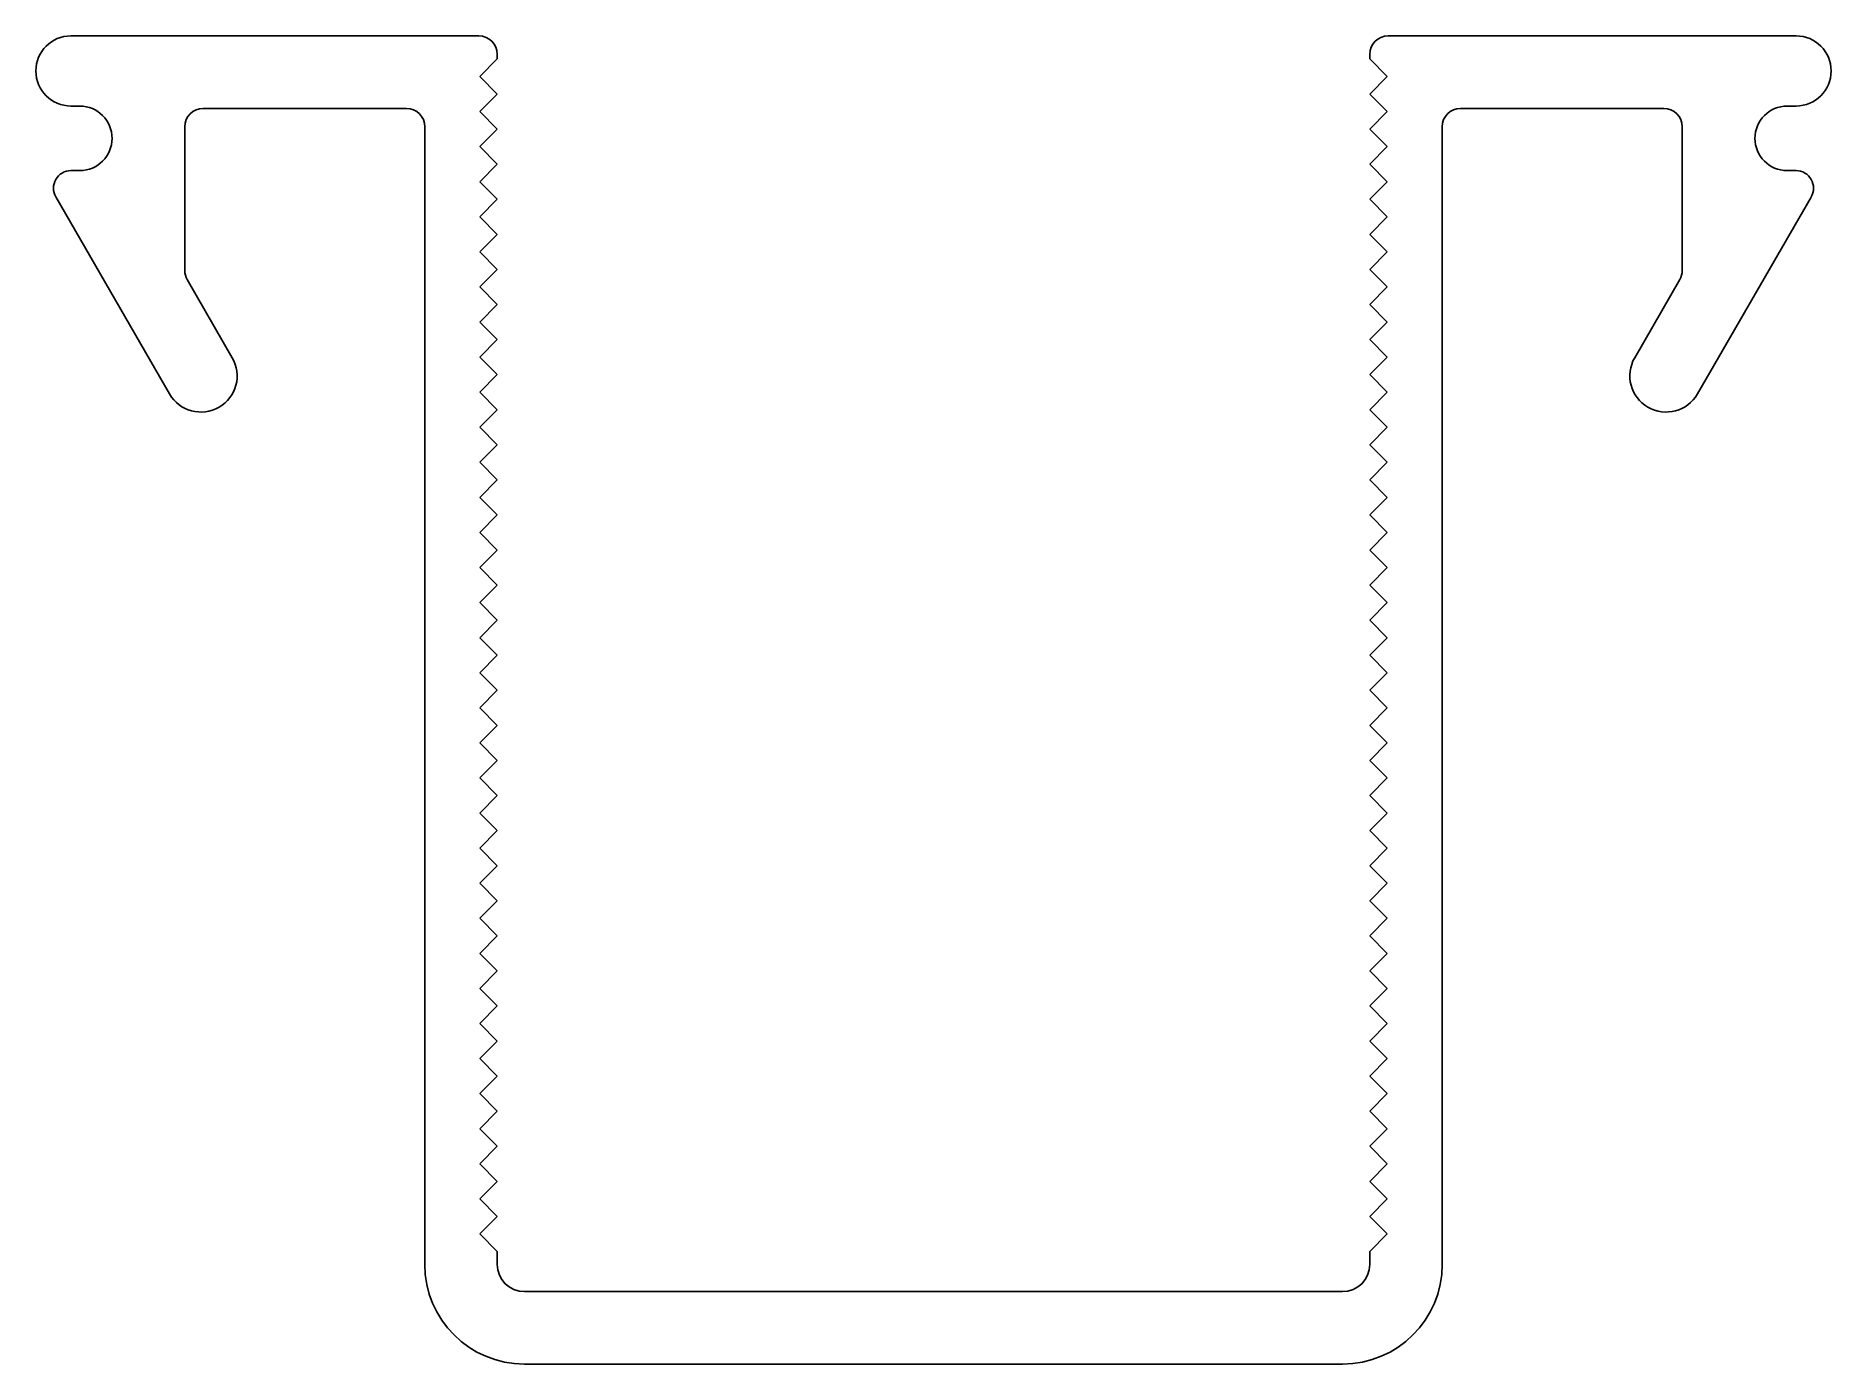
# Model space of a CAD drawing. Extents: x -19.1 to 19.8, y 4.7 to 33.5.
import ezdxf

# ---------------------------------------------------------------- set-up
doc = ezdxf.new("R2010")
doc.units = 0
doc.layers.get('0').update_dxf_attribs({"linetype": 'CONTINUOUS'})

msp = doc.modelspace()

# ---------------------------------------------------------------- linework, layer by layer
for p, q in [((-18.344, 33.502), (-9.509, 33.502)), ((10.191, 33.502), (19.026, 33.502)), ((-9.109, 33.102), (-9.109, 33.002)), ((9.791, 33.002), (9.791, 33.102)), ((-9.109, 33.002), (-9.489, 32.622)), ((10.171, 32.622), (9.791, 33.002)), ((-9.489, 32.622), (-9.109, 32.242)), ((9.791, 32.242), (10.171, 32.622)), ((-18.154, 31.982), (-18.344, 31.982)), ((-11.079, 31.932), (-15.479, 31.932)), ((-9.109, 32.242), (-9.489, 31.862)), ((10.171, 31.862), (9.791, 32.242)), ((16.161, 31.932), (11.761, 31.932)), ((19.026, 31.982), (18.836, 31.982)), ((-15.879, 31.532), (-15.879, 28.42)), ((-10.679, 6.882), (-10.679, 31.532)), ((-9.489, 31.862), (-9.109, 31.482)), ((9.791, 31.482), (10.171, 31.862)), ((11.361, 31.532), (11.361, 6.882)), ((16.561, 28.42), (16.561, 31.532)), ((-9.109, 31.482), (-9.489, 31.102)), ((10.171, 31.102), (9.791, 31.482)), ((-9.489, 31.102), (-9.109, 30.722)), ((9.791, 30.722), (10.171, 31.102)), ((-18.344, 30.582), (-18.154, 30.582)), ((-9.109, 30.722), (-9.489, 30.342)), ((-9.489, 30.342), (-9.109, 29.962)), ((10.171, 30.342), (9.791, 30.722)), ((9.791, 29.962), (10.171, 30.342)), ((18.836, 30.582), (19.026, 30.582)), ((-16.209, 25.744), (-18.673, 30.012)), ((-9.109, 29.962), (-9.489, 29.582)), ((10.171, 29.582), (9.791, 29.962)), ((19.355, 30.011), (16.891, 25.744)), ((-9.489, 29.582), (-9.109, 29.202)), ((9.791, 29.202), (10.171, 29.582)), ((-9.109, 29.202), (-9.489, 28.822)), ((10.171, 28.822), (9.791, 29.202)), ((-9.489, 28.822), (-9.109, 28.442)), ((9.791, 28.442), (10.171, 28.822)), ((-9.109, 28.442), (-9.489, 28.062)), ((10.171, 28.062), (9.791, 28.442)), ((-15.825, 28.22), (-14.85, 26.529)), ((-9.489, 28.062), (-9.109, 27.682)), ((9.791, 27.682), (10.171, 28.062)), ((15.532, 26.529), (16.507, 28.22)), ((-9.109, 27.682), (-9.489, 27.302)), ((10.171, 27.302), (9.791, 27.682)), ((-9.489, 27.302), (-9.109, 26.922)), ((9.791, 26.922), (10.171, 27.302)), ((-9.109, 26.922), (-9.489, 26.542)), ((10.171, 26.542), (9.791, 26.922)), ((-9.489, 26.542), (-9.109, 26.162)), ((9.791, 26.162), (10.171, 26.542)), ((-9.109, 26.162), (-9.489, 25.782)), ((10.171, 25.782), (9.791, 26.162)), ((-9.489, 25.782), (-9.109, 25.402)), ((9.791, 25.402), (10.171, 25.782)), ((-9.109, 25.402), (-9.489, 25.022)), ((10.171, 25.022), (9.791, 25.402)), ((-9.489, 25.022), (-9.109, 24.642)), ((9.791, 24.642), (10.171, 25.022)), ((-9.109, 24.642), (-9.489, 24.262)), ((10.171, 24.262), (9.791, 24.642)), ((-9.489, 24.262), (-9.109, 23.882)), ((9.791, 23.882), (10.171, 24.262)), ((-9.109, 23.882), (-9.489, 23.502)), ((10.171, 23.502), (9.791, 23.882)), ((-9.489, 23.502), (-9.109, 23.122)), ((9.791, 23.122), (10.171, 23.502)), ((-9.109, 23.122), (-9.489, 22.742)), ((10.171, 22.742), (9.791, 23.122)), ((-9.489, 22.742), (-9.109, 22.362)), ((9.791, 22.362), (10.171, 22.742)), ((-9.109, 22.362), (-9.489, 21.982)), ((10.171, 21.982), (9.791, 22.362)), ((-9.489, 21.982), (-9.109, 21.602)), ((9.791, 21.602), (10.171, 21.982)), ((-9.109, 21.602), (-9.489, 21.222)), ((10.171, 21.222), (9.791, 21.602)), ((-9.489, 21.222), (-9.109, 20.842)), ((9.791, 20.842), (10.171, 21.222)), ((-9.109, 20.842), (-9.489, 20.462)), ((10.171, 20.462), (9.791, 20.842)), ((-9.489, 20.462), (-9.109, 20.082)), ((9.791, 20.082), (10.171, 20.462)), ((-9.109, 20.082), (-9.489, 19.702)), ((10.171, 19.702), (9.791, 20.082)), ((-9.489, 19.702), (-9.109, 19.322)), ((9.791, 19.322), (10.171, 19.702)), ((-9.109, 19.322), (-9.489, 18.942)), ((10.171, 18.942), (9.791, 19.322)), ((-9.489, 18.942), (-9.109, 18.562)), ((9.791, 18.562), (10.171, 18.942)), ((-9.109, 18.562), (-9.489, 18.182)), ((10.171, 18.182), (9.791, 18.562)), ((-9.489, 18.182), (-9.109, 17.802)), ((9.791, 17.802), (10.171, 18.182)), ((-9.109, 17.802), (-9.489, 17.422)), ((10.171, 17.422), (9.791, 17.802)), ((-9.489, 17.422), (-9.109, 17.042)), ((9.791, 17.042), (10.171, 17.422)), ((-9.109, 17.042), (-9.489, 16.662)), ((10.171, 16.662), (9.791, 17.042)), ((-9.489, 16.662), (-9.109, 16.282)), ((9.791, 16.282), (10.171, 16.662)), ((-9.109, 16.282), (-9.489, 15.902)), ((10.171, 15.902), (9.791, 16.282)), ((-9.489, 15.902), (-9.109, 15.522)), ((9.791, 15.522), (10.171, 15.902)), ((-9.109, 15.522), (-9.489, 15.142)), ((10.171, 15.142), (9.791, 15.522)), ((-9.489, 15.142), (-9.109, 14.762)), ((9.791, 14.762), (10.171, 15.142)), ((-9.109, 14.762), (-9.489, 14.382)), ((10.171, 14.382), (9.791, 14.762)), ((-9.489, 14.382), (-9.109, 14.002)), ((-9.109, 14.002), (-9.489, 13.622)), ((9.791, 14.002), (10.171, 14.382)), ((10.171, 13.622), (9.791, 14.002)), ((-9.489, 13.622), (-9.109, 13.242)), ((9.791, 13.242), (10.171, 13.622)), ((-9.109, 13.242), (-9.489, 12.862)), ((10.171, 12.862), (9.791, 13.242)), ((-9.489, 12.862), (-9.109, 12.482)), ((9.791, 12.482), (10.171, 12.862)), ((-9.109, 12.482), (-9.489, 12.102)), ((10.171, 12.102), (9.791, 12.482)), ((-9.489, 12.102), (-9.109, 11.722)), ((9.791, 11.722), (10.171, 12.102)), ((-9.109, 11.722), (-9.489, 11.342)), ((10.171, 11.342), (9.791, 11.722)), ((-9.489, 11.342), (-9.109, 10.962)), ((9.791, 10.962), (10.171, 11.342)), ((-9.109, 10.962), (-9.489, 10.582)), ((10.171, 10.582), (9.791, 10.962)), ((-9.489, 10.582), (-9.109, 10.202)), ((9.791, 10.202), (10.171, 10.582)), ((-9.109, 10.202), (-9.489, 9.822)), ((10.171, 9.822), (9.791, 10.202)), ((-9.489, 9.822), (-9.109, 9.442)), ((9.791, 9.442), (10.171, 9.822)), ((-9.109, 9.442), (-9.489, 9.062)), ((10.171, 9.062), (9.791, 9.442)), ((-9.489, 9.062), (-9.109, 8.682)), ((9.791, 8.682), (10.171, 9.062)), ((-9.109, 8.682), (-9.489, 8.302)), ((10.171, 8.302), (9.791, 8.682)), ((-9.489, 8.302), (-9.109, 7.922)), ((9.791, 7.922), (10.171, 8.302)), ((-9.109, 7.922), (-9.489, 7.542)), ((10.171, 7.542), (9.791, 7.922)), ((-9.489, 7.542), (-9.109, 7.162)), ((9.791, 7.162), (10.171, 7.542)), ((-9.109, 7.162), (-9.109, 6.882)), ((9.791, 6.882), (9.791, 7.162)), ((-8.519, 6.292), (9.201, 6.292)), ((9.201, 4.722), (-8.519, 4.722))]:
    msp.add_line(p, q)
for centre, radius, start, end in [((-18.344, 32.742), 0.76, 90, 270), ((-9.509, 33.102), 0.4, 360, 90), ((10.191, 33.102), 0.4, 90, 180), ((19.026, 32.742), 0.76, 270, 90), ((-18.154, 31.282), 0.7, 270, 90), ((-15.479, 31.532), 0.4, 90, 180), ((-11.079, 31.532), 0.4, 360, 90), ((11.761, 31.532), 0.4, 90, 180), ((16.161, 31.532), 0.4, 0, 90), ((18.836, 31.282), 0.7, 90, 270), ((-18.344, 30.202), 0.38, 90, 210), ((19.026, 30.202), 0.38, 329.9011, 90), ((-15.479, 28.42), 0.4, 180, 210), ((16.161, 28.42), 0.4, 330, 360), ((-15.529, 26.137), 0.785, 210, 30), ((16.211, 26.137), 0.785, 150, 330), ((-8.519, 6.882), 2.16, 180, 270), ((-8.519, 6.882), 0.59, 180, 270), ((9.201, 6.882), 0.59, 270, 0), ((9.201, 6.882), 2.16, 270, 0)]:
    msp.add_arc(centre, radius, start, end)

doc.saveas('drawing.dxf')
